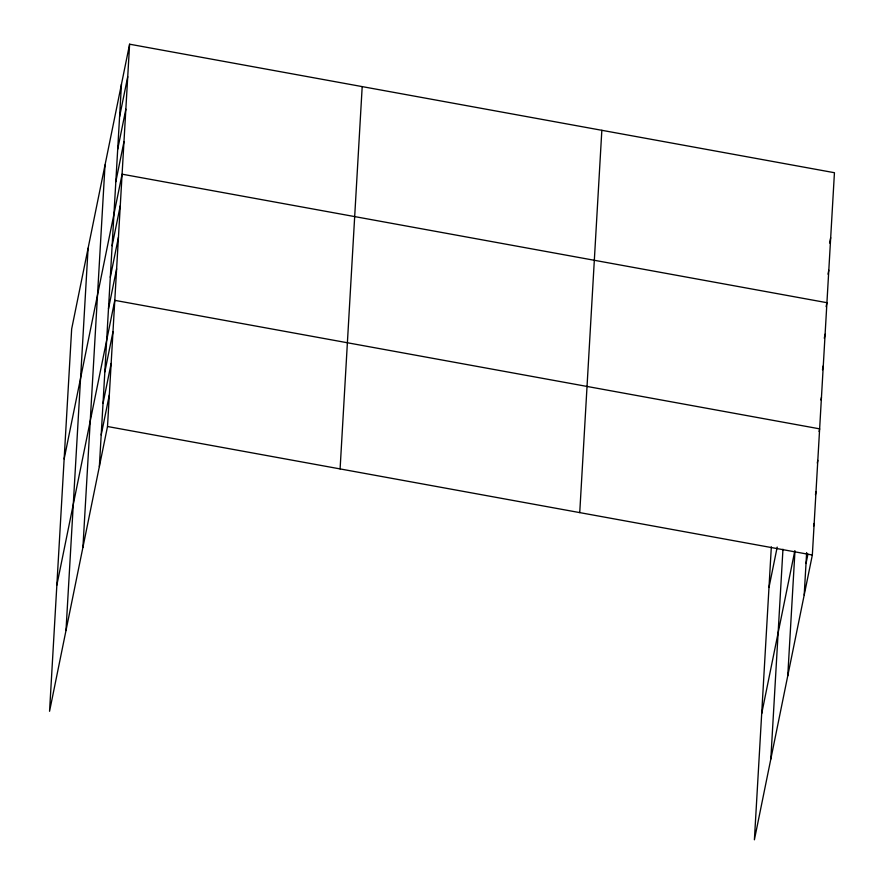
<?xml version="1.0" encoding="UTF-8"?>
<svg xmlns="http://www.w3.org/2000/svg" width="884" height="884" viewBox="0 0 884 884"><rect width="100%" height="100%" fill="white"/><g stroke="black" fill="none" stroke-linecap="round" stroke-linejoin="round"><path stroke-width="1.33" d="M65.991 630.524L88.091 248.216M82.93 547.307L105.03 164.999M99.362 466.542L121.462 84.223M129.605 44.2L71.659 328.981L49.559 711.288L107.505 426.508L129.605 44.2L834.441 172.712L812.341 555.019L754.395 839.8L771.334 546.853M340.097 468.918L362.197 86.61M579.738 512.609L601.838 130.302M770.826 759.036L782.959 549.218M787.766 675.818L794.97 551.019M804.197 595.043L806.65 552.533M119.583 116.721L127.727 76.698M117.705 149.219L125.848 109.196M115.826 181.717L123.97 141.694M64.145 458.973L122.091 174.181L826.927 302.693L826.109 306.693M112.124 245.752L120.268 205.729M110.301 277.289L118.445 237.266M108.478 308.836L116.622 268.813M56.852 585.131L114.798 300.35L819.634 428.851L819.092 431.525M104.831 371.921L112.975 331.887M103.008 403.458L111.152 363.434M101.185 434.994L109.329 394.971M829.59 243.034L830.684 237.697M827.988 274.195L828.805 270.195M768.981 587.473L777.202 547.086M824.286 338.24L825.104 334.229M822.463 369.777L823.28 365.777M820.916 399.988L821.457 397.314M761.688 713.642L794.782 550.997M817.269 463.061L817.811 460.398M815.446 494.609L815.987 491.935M806.02 563.506L807.921 554.169M813.623 526.146L814.164 523.472M107.505 426.508L812.341 555.019"/></g></svg>
